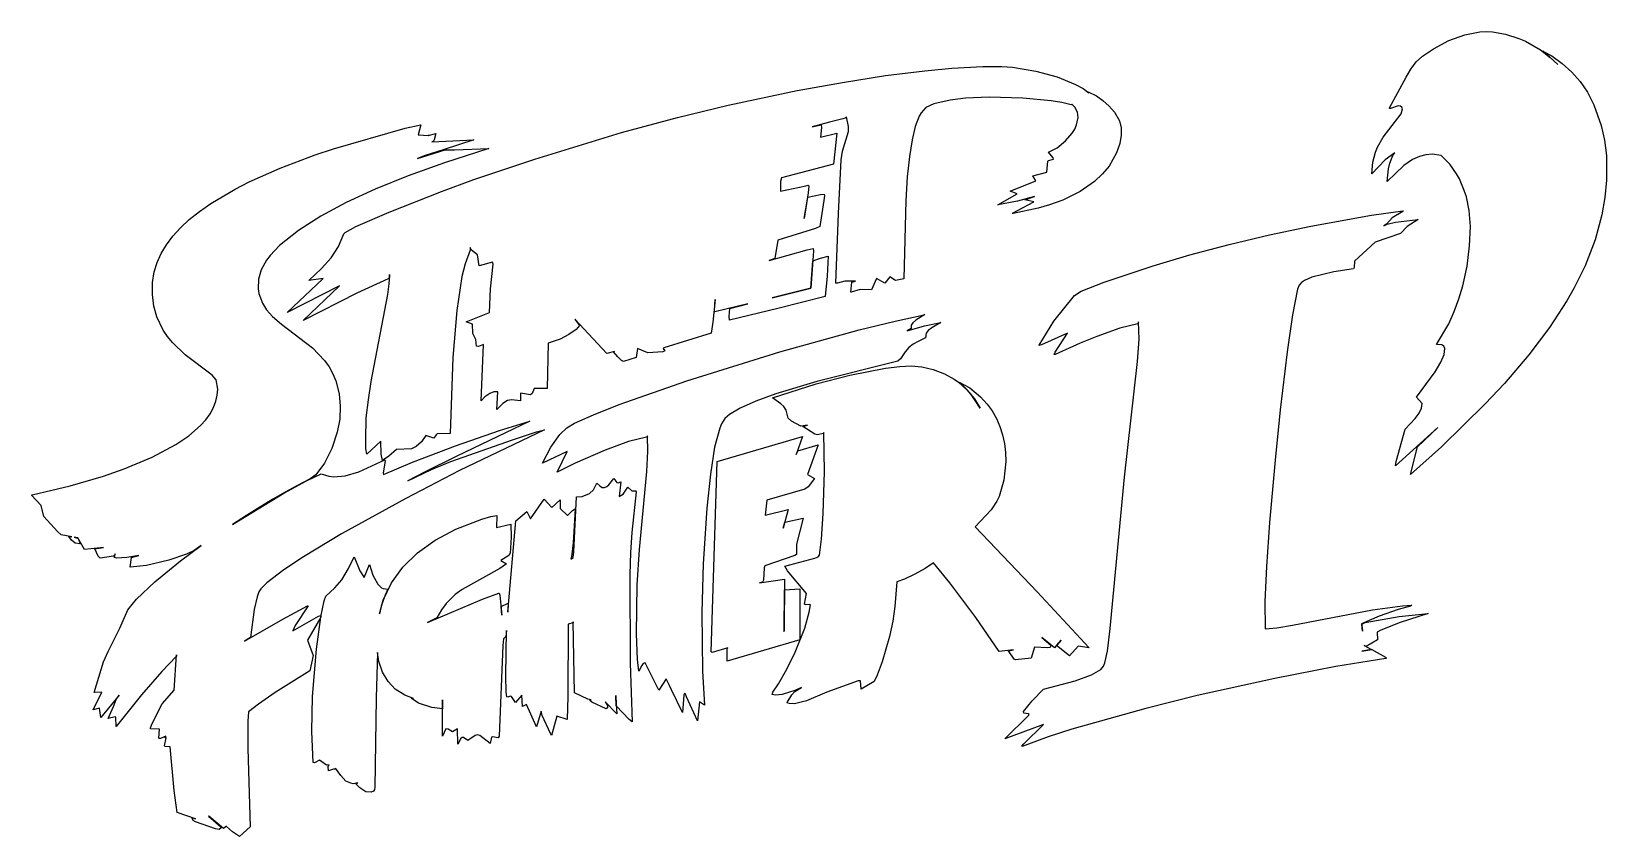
# Model space of a CAD drawing. Header units: millimetres. Extents: x -58 to 58, y -30 to 30.
import ezdxf

# ---------------------------------------------------------------- set-up
doc = ezdxf.new("R2010")
doc.units = ezdxf.units.MM

msp = doc.modelspace()

# ---------------------------------------------------------------- linework, layer by layer
for points in [[(54.29, 27.98), (53.77, 28.43), (54.42, 28.08), (55.19, 27.52), (55.91, 26.87), (56.53, 26.18), (57.07, 25.38), (57.56, 24.45), (58.1, 22.92), (58.34, 21.82), (58.48, 20.67), (58.49, 18.85), (58.37, 17.57), (58.15, 16.28), (57.65, 14.42), (56.9, 12.5), (56.09, 10.86), (55.54, 9.89), (54.26, 7.91), (52.73, 5.87), (50.92, 3.74), (49.48, 2.24), (46.24, -0.95), (43.93, -3.01), (44.46, -0.96), (45.95, 0.49), (42.81, -2.36), (42.86, -2.05), (43.53, 0.35), (44.29, 1.16), (44.57, 1.55), (44.75, 1.91), (44.79, 2.27), (44.39, 2.74), (45.76, 4.62), (46.19, 5.34), (46.43, 5.91), (46.48, 6.35), (46.41, 6.51), (46.27, 6.61), (45.87, 6.64), (46.77, 8.19), (47.18, 9.09), (47.53, 10.03), (47.83, 11.01), (48.13, 12.46), (48.32, 13.97), (48.38, 15.4), (48.29, 16.6), (48.08, 17.6), (47.93, 18.07), (47.57, 18.94), (47.35, 19.33), (46.86, 20.03), (46.2, 20.69), (45.55, 20.78), (45.07, 20.74), (44.59, 20.61), (44.08, 20.39), (43.43, 19.95), (42.21, 18.75), (42.3, 19.69), (42.4, 20.12), (42.61, 20.67), (42.76, 20.89), (42.06, 20.35), (41.05, 19.32), (41.13, 20.18), (41.33, 20.93), (41.48, 21.3), (41.91, 22.05), (43.25, 23.78), (43.34, 24.15), (43.29, 24.27), (43.19, 24.35), (43.02, 24.37), (42.44, 24.18), (42.37, 24.17), (42.37, 24.21), (43.6, 26.51), (43.95, 27.1), (44.36, 27.64), (44.82, 28.05), (45.64, 28.61), (46.79, 29.21), (47.96, 29.63), (49.07, 29.86), (49.58, 29.89), (50.02, 29.87), (50.98, 29.69), (51.99, 29.37), (52.48, 29.16), (53.59, 28.53), (54.3, 27.96), (54.87, 27.44)], [(-18.14, 8.52), (-17.8, 8.05), (-18.04, 7.77), (-18.58, 7.4), (-19.23, 7.04), (-20.12, 6.74), (-20.2, 3.37), (-21.16, 3.37), (-21.31, 3), (-21.42, 2.91), (-22.17, 3.02), (-22.17, 2.47), (-22.85, 2.53), (-23.14, 2.49), (-23.49, 2.27), (-23.93, 1.81), (-23.85, 3.12), (-24.16, 3.12), (-24.46, 3.01), (-24.82, 2.76), (-25.1, 2.46), (-24.92, 6.64), (-25.3, 6.49), (-25.43, 6.52), (-25.48, 7.01), (-25.72, 7.46), (-25.74, 8.15), (-26.21, 8.33), (-24.48, 9.02), (-24.41, 10.77), (-24.19, 12.62), (-24.25, 12.77), (-25.24, 12.49), (-25.37, 13.3), (-25.8, 13.64), (-25.92, 13.84), (-25.9, 13.66), (-26.29, 12.63), (-26.52, 11.69), (-26.91, 9.16), (-27.19, 5.67), (-27.4, 0.03), (-28.36, 0.01), (-28.44, -0.05), (-28.61, -0.32), (-29.2, -0.1), (-29.53, -0.58), (-29.93, -0.94), (-30.26, -1.09), (-31.37, -1.14), (-31.94, -1.64), (-32.42, -1.96), (-32.51, -1.5), (-32.54, -0.54), (-33.58, -1.5), (-33.65, -1.11), (-33.67, -0.41), (-33.63, 1.19), (-33.47, 2.54), (-33.25, 3.9), (-32.03, 10.35), (-31.92, 11.16), (-31.9, 11.47), (-31.89, 11.84), (-31.91, 11.62), (-31.99, 11.52), (-34.33, 10.47), (-38.32, 8.42), (-35.62, 11), (-39.5, 9.01), (-36.86, 11.52), (-36.83, 11.55), (-37.9, 11.41), (-36.95, 12.28), (-36.23, 13.09), (-35.69, 13.93), (-35.29, 14.86), (-35.2, 14.97), (-34.39, 15.4), (-31.93, 16.47), (-28.04, 18.01), (-25.63, 18.89), (-21.1, 20.42), (-14.68, 22.39), (-10.52, 23.51), (-6.75, 24.43), (-1.62, 25.51), (1.74, 26.11), (4.93, 26.61), (7.87, 26.98), (9.87, 27.17), (12.18, 27.29), (13.59, 27.29), (14.37, 27.23), (16.1, 26.95), (17.7, 26.52), (19.06, 25.96), (19.62, 25.65), (20.05, 25.34), (20, 25.41), (20.6, 25.1), (21.08, 24.76), (21.55, 24.35), (21.94, 23.91), (22.31, 23.25), (22.45, 22.73), (22.45, 22.18), (22.34, 21.57), (22.1, 20.88), (21.55, 19.9), (21.06, 19.31), (20.47, 18.75), (19.39, 18.01), (18.11, 17.37), (17.13, 17.01), (16.29, 16.77), (14.41, 16.37), (14.37, 16.39), (15.96, 17.23), (15.3, 17.39), (16, 17.64), (14.75, 17.28), (13.28, 17.02), (14.72, 17.83), (14.2, 18.03), (16.11, 18.79), (15.89, 19.16), (16.91, 19.44), (16.99, 20.26), (17.04, 20.32), (17.41, 20.41), (17.38, 20.5), (17.05, 20.92), (17.68, 21.26), (18.32, 21.76), (18.81, 22.33), (18.99, 22.64), (19.13, 22.95), (19.24, 23.5), (19.19, 23.91), (19, 24.27), (18.77, 24.49), (18.79, 24.46), (18.72, 24.45), (18.03, 24.62), (17.24, 24.74), (15.15, 24.93), (12.63, 25.02), (10.88, 24.94), (9.73, 24.79), (8.53, 24.51), (7.93, 24.24), (7.59, 23.86), (7.43, 23.59), (7.15, 22.84), (6.91, 21.85), (6.71, 20.6), (6.56, 19.1), (6.44, 17.35), (6.31, 11.53), (5.67, 11.4), (5.26, 11.67), (4.88, 11.21), (4.26, 11.55), (3.9, 10.71), (3.06, 10.72), (2.4, 10.52), (2.36, 10.54), (2.44, 11.28), (2.71, 11.36), (1.93, 11.36), (1.37, 11.19), (1.26, 11.2), (1.44, 16.38), (1.64, 20.37), (1.75, 21.01), (2.2, 22.47), (2.2, 22.83), (2.04, 23.54), (1.95, 23.46), (1.78, 23.4), (0.79, 23.16), (-0.51, 22.82), (0.16, 22.97), (0.18, 22.77), (0.11, 22.04), (1.33, 22.33), (1.07, 20.03), (-2.78, 19.02), (-2.85, 18.74), (-2.85, 18.03), (-0.97, 18.44), (-0.8, 18.47), (-0.76, 18.44), (-0.8, 17.9), (-1.1, 16), (-0.84, 17.58), (0.11, 17.79), (0.39, 17.81), (0.42, 17.72), (0.37, 17.35), (0.05, 15.4), (-0.25, 15.27), (-3.06, 14.39), (-3.29, 13.04), (-3.69, 12.88), (-0.89, 13.68), (-0.44, 13.77), (-0.42, 13.59), (-0.6, 10.84), (-3.49, 10.11), (-0.6, 10.84), (-0.46, 12.86), (0.11, 13.06), (0.69, 13.2), (0.6, 11.71), (0.45, 10.21), (-3.05, 9.31), (-6.65, 8.46), (-6.68, 8.72), (-6.63, 9.32), (-5.29, 9.66), (-7.74, 9.07), (-7.77, 9.14), (-7.72, 9.98), (-7.89, 8.3), (-8.01, 7.5), (-11.53, 6.39), (-11.57, 6.34), (-11.46, 6.18), (-11.6, 6.09), (-12.71, 6.03), (-13.47, 6.35), (-13.57, 5.67), (-14.52, 5.38), (-14.66, 5.46), (-14.93, 5.73), (-15.26, 6.1), (-15.2, 6.12), (-15.75, 5.98)], [(-45.34, -28.38), (-44.43, -29.16), (-44.4, -29.25), (-44.55, -29.36), (-44.83, -29.31), (-46.31, -28.79), (-46.47, -28.7), (-46.57, -28.49), (-46.3, -28.57), (-47.67, -28.1), (-47.9, -26.48), (-48.18, -23.22), (-48.56, -23.21), (-48.62, -23.15), (-48.48, -22.55), (-48.55, -22.55), (-48.52, -22.44), (-48.9, -22.61), (-49, -22.61), (-49.03, -22.58), (-48.98, -21.93), (-49.64, -21.89), (-49.65, -21.82), (-49.53, -21.5), (-48.79, -20.03), (-47.89, -19.03), (-47.71, -16.4), (-47.72, -16.51), (-48.8, -17.64), (-50.32, -19.37), (-52.2, -21.72), (-52.23, -21.03), (-52.27, -21), (-52.79, -21.12), (-52.39, -20.24), (-52.21, -19.72), (-51.98, -19.39), (-53.34, -21.05), (-53.43, -20.36), (-53.92, -20.48), (-53.26, -19.16), (-53.84, -19.19), (-53.13, -16.93), (-52.8, -16.14), (-51.92, -14.41), (-51.33, -13.05), (-50.7, -12.26), (-49.34, -10.97), (-47.43, -9.41), (-45.89, -8.29), (-46.42, -8.64), (-46.97, -8.93), (-48.29, -9.38), (-49.94, -9.77), (-51.17, -9.88), (-51.07, -9.18), (-50.51, -9.03), (-51.4, -9.18), (-52.14, -9.22), (-52.32, -9.16), (-52.28, -8.91), (-52.32, -9.03), (-52.39, -9.07), (-53.39, -9.21), (-53.54, -9.08), (-53.79, -8.53), (-53.15, -8.42), (-54.56, -8.58), (-55.04, -7.71), (-55.31, -7.66), (-55.07, -7.73), (-55, -7.8), (-54.87, -8.16), (-55.25, -8.1), (-55.52, -7.88), (-55.71, -7.61), (-55.49, -7.63), (-56.29, -7.48), (-56.57, -7.24), (-57.57, -6.12), (-57.78, -5.32), (-58.49, -4.55), (-58.44, -4.51), (-55.62, -3.85), (-53.13, -3.13), (-51.6, -2.59), (-49.52, -1.71), (-47.77, -0.78), (-46.8, -0.13), (-45.94, 0.62), (-45.55, 1.05), (-45.23, 1.5), (-44.97, 1.96), (-44.79, 2.43), (-44.69, 2.89), (-44.66, 3.34), (-44.78, 4.03), (-45.06, 4.36), (-47.08, 5.88), (-48.02, 6.79), (-48.4, 7.24), (-48.71, 7.71), (-49.19, 8.71), (-49.4, 9.5), (-49.51, 10.37), (-49.5, 11.24), (-49.37, 12.05), (-49.16, 12.73), (-48.85, 13.4), (-48.46, 14.05), (-47.99, 14.68), (-47.42, 15.3), (-46.77, 15.92), (-46.02, 16.52), (-45.18, 17.11), (-43.36, 18.19), (-42.32, 18.73), (-40.01, 19.75), (-37.43, 20.72), (-36.05, 21.18), (-30.73, 22.7), (-29.57, 22.97), (-29.78, 22.21), (-28.99, 22.16), (-29.02, 22.17), (-28.46, 22.32), (-28.59, 21.84), (-28.64, 21.75), (-28.75, 21.7), (-25.64, 21.84), (-27.92, 21.11), (-29.25, 20.67), (-29.81, 20.47), (-27.77, 21.11), (-27.07, 21.1), (-24.53, 21.2), (-27.82, 20.13), (-30.52, 19.16), (-32.96, 18.18), (-35.12, 17.18), (-37, 16.17), (-38.67, 15.11), (-40.07, 13.99), (-40.76, 13.26), (-41.04, 12.9), (-41.43, 12.19), (-41.64, 11.49), (-41.66, 10.78), (-41.6, 10.43), (-41.34, 9.72), (-41.04, 9.23), (-40.6, 8.73), (-39.92, 8.15), (-37.63, 6.39), (-36.72, 5.45), (-36.38, 4.98), (-36.11, 4.48), (-35.89, 3.96), (-35.63, 2.98), (-35.56, 2.07), (-35.6, 1.11), (-35.78, 0.13), (-36.19, -1.07), (-36.74, -2.16), (-37.36, -3.03), (-37.79, -3.32), (-38.78, -3.84), (-39.64, -4.32), (-40.57, -4.85), (-41.53, -5.43), (-42.53, -6.06), (-43.57, -6.73), (-39.76, -4.39), (-38.07, -3.47), (-36.97, -2.95), (-36.41, -3.14), (-36.04, -3.18), (-35.19, -3.1), (-34.19, -2.8), (-32.24, -1.92), (-32.21, -2.01), (-32.36, -2.88), (-32.34, -3), (-30.19, -2.1), (-27.01, -0.87), (-23.73, 0.25), (-21.48, 0.95), (-26.9, -1.64), (-29.3, -2.83), (-30.53, -3.47), (-28.78, -2.63), (-27.34, -2.05), (-22.77, -0.43), (-20.97, 0.15), (-20.4, 0.3), (-26.7, -2.71), (-30.69, -4.78), (-35.46, -7.42), (-38.28, -9.13), (-39.74, -10.09), (-41.01, -11.05), (-41.46, -11.49), (-41.61, -11.71), (-41.74, -12.09), (-41.94, -13.02), (-42.23, -15.11), (-42.66, -15.38), (-39.83, -13.74), (-38, -12.76), (-37.95, -12.75), (-38.9, -14.22), (-39.09, -14.61), (-37.18, -13.53), (-37.01, -13.47), (-36.99, -13.57), (-36.76, -12.4), (-36.62, -12.03), (-35.95, -11.42), (-35.43, -10.82), (-34.94, -10), (-34.53, -9.11), (-34.11, -10.17), (-33.79, -10.65), (-33.39, -9.68), (-33.13, -10.48), (-32.77, -11.16), (-32.5, -11.42), (-32.36, -11.48), (-32.02, -11.51), (-32.22, -11.96), (-32.38, -12.37), (-32.51, -12.78), (-32.65, -13.35), (-32.36, -12.33), (-31.76, -11.06), (-30.9, -9.89), (-29.81, -8.83), (-28.5, -7.88), (-26.97, -7.06), (-25.05, -6.33), (-24.38, -6.13), (-23.92, -6.04), (-23.96, -6.95), (-22.9, -6.7), (-22.87, -7.67), (-22.93, -8.86), (-23.03, -9.02), (-23.64, -9.4), (-23.2, -9.64), (-23.7, -10), (-26.51, -11.54), (-27.03, -11.93), (-27.7, -12.59), (-28.04, -13.05), (-28.39, -13.66), (-29.08, -14), (-25, -12.27), (-23.79, -11.81), (-23.75, -11.82), (-23.71, -11.98), (-23.55, -13.45), (-23.6, -12.8), (-23.09, -12.56), (-23.12, -13.22), (-22.52, -6.44), (-21.71, -5.76), (-21.43, -6.31), (-20.41, -4.83), (-19.84, -5.45), (-19.22, -4.89), (-19.23, -5.52), (-18.69, -6.06), (-18.3, -5.68), (-18.1, -5.55), (-18.27, -8.09), (-18.38, -9.11), (-18.44, -9.3), (-18.26, -9.16), (-18.2, -8.74), (-18.02, -4.66), (-17.58, -4.64), (-17.04, -4.41), (-16.75, -4.14), (-16.49, -3.65), (-16.29, -3.85), (-16.1, -3.98), (-15.94, -3.98), (-15.77, -3.91), (-15.61, -3.77), (-15.24, -3.31), (-15.02, -3.6), (-14.91, -3.63), (-14.71, -3.55), (-14.83, -4.63), (-14.54, -4.47), (-14.19, -3.95), (-13.9, -4.22), (-13.64, -4.22), (-13.58, -4.29), (-13.9, -7.31), (-14, -8.79), (-14.05, -10.44), (-14.03, -17.02), (-13.88, -21.37), (-14.09, -21.21), (-15.06, -20.19), (-15.1, -19.42), (-15.07, -20.06), (-15.02, -20.79), (-15.88, -19.89), (-15.7, -20.17), (-15.72, -20.33), (-15.81, -20.4), (-16.87, -19.91), (-17.01, -19.8), (-16.91, -19.75), (-17.18, -19.68), (-18.16, -19.21), (-18.25, -13.96), (-18.25, -14.01), (-18.63, -14.12), (-18.66, -19.49), (-18.71, -21.21), (-19.46, -20.95), (-19.86, -22.38), (-19.95, -22.25), (-20.55, -20.9), (-20.63, -20.59), (-20.99, -21.74), (-21.73, -20.08), (-22.03, -20.23), (-22.08, -19.4), (-22.53, -19.94), (-22.83, -19.5), (-22.94, -19.48), (-23.11, -19.55), (-23.18, -19.51), (-23.23, -19.17), (-23.25, -17.93), (-23.2, -14.59), (-23.27, -15.03), (-23.43, -15.22), (-23.49, -15.7), (-23.75, -22.43), (-23.82, -22.55), (-24.24, -22.48), (-24.32, -22.51), (-24.43, -22.98), (-25.18, -22.4), (-25.36, -22.33), (-25.54, -22.4), (-26.09, -22.76), (-26.41, -22.54), (-26.51, -22.53), (-26.6, -22.6), (-26.82, -23.04), (-26.86, -21.9), (-27.21, -22.11), (-27.55, -21.93), (-27.72, -21.9), (-27.96, -22.43), (-27.97, -19.75), (-27.97, -20.41), (-28.76, -20.32), (-29.74, -19.98), (-30.3, -19.61), (-30.12, -19.64), (-30.77, -19.39), (-31.47, -18.96), (-32.01, -18.39), (-32.42, -17.68), (-32.69, -16.89), (-32.78, -16.22), (-32.88, -19.61), (-32.99, -26.25), (-33.01, -26.41), (-33.08, -26.53), (-33.25, -26.6), (-33.67, -26.56), (-34.11, -26.28), (-34.41, -25.99), (-34.25, -25.91), (-34.59, -25.98), (-34.78, -25.94), (-35.14, -25.77), (-35.52, -25.37), (-35.9, -24.81), (-35.9, -24.89), (-36.07, -24.88), (-36.43, -25.01), (-36.45, -24.69), (-36.39, -24.57), (-36.58, -24.59), (-37.09, -24.21), (-37.48, -24.41), (-37.56, -24.39), (-37.68, -22.1), (-37.63, -19.49), (-37.33, -15.97), (-36.99, -13.59), (-37.98, -15.3), (-37.56, -16.45), (-37.82, -17.59), (-40.38, -19.19), (-41.62, -20.05), (-42.36, -20.63), (-42.42, -21.32), (-42.41, -23.36), (-42.24, -29.18), (-43.05, -29.89), (-43.55, -29.53), (-44.01, -29.15), (-44, -29.11), (-44.23, -29.3), (-45.33, -28.37)], [(24.27, -20.39), (18.77, -21.92), (17.03, -22.48), (15.09, -23.21), (15.07, -23.17), (15.21, -23.01), (16.67, -21.58), (13.81, -22.63), (15.59, -20.87), (15.62, -20.81), (15.55, -20.77), (15.21, -20.73), (15.18, -20.61), (15.83, -19.81), (16.68, -18.94), (19.02, -18.33), (20.25, -17.89), (20.94, -17.5), (21.14, -17.24), (21.23, -17), (21.42, -16.13), (21.63, -14.45), (22.7, -3.21), (23.65, 5.38), (23.78, 7.03), (23.73, 8.33), (23.67, 8.18), (22.35, 7.86), (20.63, 7.25), (19.39, 6.75), (17.54, 5.9), (17.47, 5.91), (17.55, 6.07), (18.45, 7.49), (16.52, 6.63), (16.33, 6.57), (16.34, 6.6), (17.44, 8.37), (18.97, 10.29), (19.48, 10.6), (21.17, 11.27), (24.81, 12.5), (27.55, 13.3), (30.46, 14.06), (33.47, 14.78), (36.52, 15.43), (41.03, 16.26), (43.36, 16.58), (43.39, 16.57), (43.36, 16.53), (42.58, 16.06), (42.15, 15.59), (41.96, 15.47), (42.19, 15.58), (42.83, 15.72), (44.49, 15.94), (43.69, 15.42), (43.19, 14.89), (41.32, 14.24), (39.77, 12.84), (39.76, 12.37), (39.69, 12.27), (38.24, 12.05), (36.61, 11.64), (36.06, 11.4), (35.83, 11.25), (35.67, 11.05), (35.55, 10.76), (35.16, 8.84), (34.76, 6.09), (34.25, 1.8), (33.87, -1.95), (33.46, -6.56), (33.23, -9.84), (33.11, -12.44), (33.15, -14.48), (34.01, -14.39), (35.18, -14.2), (41.12, -13.06), (43.33, -12.76), (44.02, -12.72), (43.94, -12.79), (43.02, -13.03), (41.61, -13.53), (40.29, -14.1), (40.33, -14.38), (40.37, -14.65), (40.32, -14.13), (40.56, -14), (43.08, -13.55), (45.25, -13.32), (43.16, -13.99), (41.72, -14.57), (41.45, -14.71), (41.48, -15.29), (40.64, -15.77), (40.49, -15.7), (41.04, -16), (40.31, -16.13), (41.06, -16.01), (42.08, -16.56), (42.15, -16.64), (42.11, -16.66), (38.39, -17.27), (33.86, -18.15), (28.09, -19.43)], [(-11.89, -19.02), (-12.91, -17), (-13.06, -17.05), (-13.17, -17.18), (-13.38, -17.61), (-13.47, -16.75), (-13.55, -14.84), (-13.5, -11.2), (-13.32, -8.57), (-12.78, -2.79), (-12.72, -1.29), (-12.75, -0.14), (-12.81, -0.23), (-14.15, -0.56), (-15.89, -1.19), (-18.11, -2.17), (-19.45, -2.84), (-18.7, -1.3), (-20.53, -2.16), (-19.92, -0.98), (-19.25, -0.03), (-18.74, 0.45), (-18.15, 0.8), (-16.75, 1.43), (-14.83, 2.19), (-9.81, 3.95), (-2.91, 6.1), (2.99, 7.73), (5.66, 8.39), (7.82, 8.86), (7.86, 8.87), (7.19, 8.46), (6.97, 8.26), (6.85, 8.07), (6.84, 7.83), (6.56, 7.66), (7.84, 8.02), (9.05, 8.28), (8.37, 7.89), (8.12, 7.69), (7.97, 7.48), (7.92, 7.13), (7.37, 6.88), (7, 6.67), (6.68, 6.42), (6.41, 6.11), (6.06, 5.57), (5.85, 5.41), (-0.15, 3.9), (-3.21, 2.98), (-4.7, 2.43), (-5.85, 1.92), (-6.65, 1.45), (-6.99, 1.16), (-7.23, 0.76), (-7.37, 0.43), (-7.75, -0.98), (-8.07, -2.98), (-8.34, -5.51), (-8.6, -9.64), (-8.7, -13.26), (-8.66, -17.61), (-8.51, -20.13), (-8.87, -19.88), (-9.03, -21.31), (-9.85, -19.51), (-9.91, -19.31), (-10, -19.27), (-10.04, -19.39), (-10.15, -20.67), (-10.95, -18.99), (-11.1, -18.67), (-11.36, -18.18)], [(15.75, -16.65), (14.6, -16.76), (14.5, -16.73), (14.08, -16.1), (14.44, -16.02), (13.39, -16.14), (11.66, -13.62), (9.72, -11.05), (8.5, -9.56), (7.88, -9.99), (7.12, -10.41), (6.35, -10.78), (5.77, -10.99), (5.64, -12.8), (5.48, -13.9), (5.23, -15.03), (4.69, -16.91), (4.33, -17.9), (4.1, -18.37), (3.12, -18.94), (3.09, -18.32), (2.91, -18.34), (0.58, -19.16), (-0.92, -19.81), (-1.81, -20.03), (-2.22, -20.01), (-2.33, -19.99), (-2.36, -19.94), (-2.01, -19.36), (-1.79, -19.11), (-1.29, -18.82), (-1.8, -19.05), (-2.74, -19.34), (-3.23, -19.39), (-3.47, -19.34), (-3.43, -19.17), (-3.02, -18.56), (-2.38, -17.46), (-1.76, -16.21), (-1.05, -14.43), (-0.72, -13.22), (-0.63, -12.69), (-0.74, -12.65), (-1.01, -12.68), (-1.07, -12.64), (-0.93, -11.85), (-2.33, -10.15), (-2.53, -9.81), (-0.32, -9.21), (-0.06, -9.12), (0.04, -8.99), (0.18, -7.81), (0.31, -5.91), (0.41, -2.81), (0.35, 0.1), (0.3, 0.03), (-0.11, -0.06), (-0.32, -0.01), (-1.2, 0.55), (-0.85, 0.66), (-1.36, 0.58), (-2.04, 0.96), (-2.3, 1.17), (-2.45, 1.77), (-2.6, 2.03), (-2.84, 2.25), (-3.46, 2.68), (-0.2, 3.72), (2.3, 4.36), (4.94, 4.88), (6, 5.02), (6.84, 5.06), (7.64, 4.99), (8.49, 4.79), (9.31, 4.48), (10.05, 4.08), (10.37, 3.85), (10.99, 3.28), (11.54, 2.6), (11.97, 1.92), (11.56, 2.57), (11.24, 3), (10.9, 3.38), (10.4, 3.86), (11.2, 3.44), (11.99, 2.76), (12.49, 2.22), (12.86, 1.72), (13.18, 1.14), (13.43, 0.55), (13.63, -0.07), (13.77, -0.71), (13.85, -1.37), (13.87, -2.04), (13.72, -3.43), (13.37, -4.63), (13.2, -4.98), (12.78, -5.64), (11.6, -6.9), (16.21, -11.72), (20.07, -15.88), (19.26, -15.76), (18.61, -16.48), (17.64, -15.7), (17.98, -15.32), (17.48, -15.87), (16.54, -15.1), (17.21, -15.67), (17.2, -15.81), (17.14, -15.86), (16.96, -15.89), (16.01, -15.84)], [(-6.83, -15.91), (-6.76, -15.88), (-7.93, -16.23), (-8, -16.18), (-7.57, -2.03), (-1.23, -0.18), (-1.69, -1.53), (-1.58, -1.24), (-0.06, -0.81), (-0.86, -3.01), (-0.33, -3.31), (-0.8, -3.93), (-1.06, -4.1), (-3.88, -4.92), (-3.99, -6.02), (-2.3, -5.6), (-2.67, -6.99), (-2.55, -6.55), (-1.18, -6.24), (-1.66, -8.17), (-1.67, -8.95), (-1.8, -9.03), (-4.02, -9.79), (-4.07, -9.94), (-4.11, -10.85), (-4.2, -11), (-4.41, -11.06), (-2.56, -10.79), (-2.59, -14.63), (-2.64, -14.65), (-2.59, -14.63), (-2.56, -11.58), (-1.43, -11.5), (-1.42, -15.28), (-6.83, -16.88)]]:
    msp.add_lwpolyline(points, close=True)

doc.saveas('drawing.dxf')
